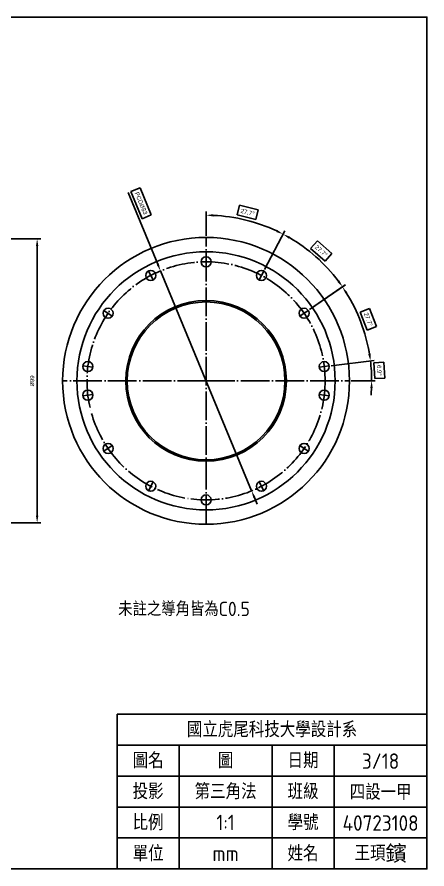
# Model space of a CAD drawing. Header units: millimetres. Extents: x -1183 to 2432, y -404 to 1213.
# Drawn here: x 277.1 to 420, y 0 to 297 of the extents above; entities that cross this region are included whole.
import ezdxf

# ---------------------------------------------------------------- set-up
doc = ezdxf.new("R2010")
doc.units = ezdxf.units.MM
doc.linetypes.add('c10', pattern=[12, 10, -1, 0, -1])
for name, color, linetype in [('中心線', 1, 'c10'), ('文字', 2, 'Continuous'), ('標註', 3, 'Continuous')]:
    doc.layers.add(name, color=color, linetype=linetype)
doc.styles.get("Standard").update_dxf_attribs({"font": 'isocp.shx', "height": 5, "bigfont": 'chineset.shx'})
doc.styles.add('可註解', font='arial.ttf')
doc.dimstyles.new('ISO-25', dxfattribs={"dimtxt": 1.5, "dimasz": 2.5, "dimexe": 1.25, "dimexo": 0.625, "dimgap": 1, "dimtad": 1, "dimdec": 3, "dimdsep": 46, "dimtxsty": '可註解', "dimcen": 2.5, "dimclrd": 3, "dimclre": 3, "dimclrt": 3, "dimadec": 1, "dimazin": 0, "dimtfac": 1, "dimtdec": 3, "dimtmove": 0, "dimatfit": 3, "dimfxl": 1, "dimtfill": 1, "dimtfillclr": 256, "dimarcsym": 0})

# ---------------------------------------------------------------- blocks, each defined once
blk = doc.blocks.new('*D249')
at = {"layer": '標註', "color": 3, "lineweight": -2, "transparency": 16777216}
for p, q in [((263.13, 219.66), (285.36, 219.66)), ((284.11, 217.16), (284.11, 123.16)), ((263.13, 120.66), (285.36, 120.66))]:
    blk.add_line(p, q, dxfattribs=at)
at = {"layer": '標註', "color": 3, "transparency": 16777216}
for points in [[(283.7, 217.16), (284.53, 217.16), (284.11, 219.66)], [(283.7, 123.16), (284.53, 123.16), (284.11, 120.66)]]:
    blk.add_solid(points, dxfattribs=at)
at = {"layer": '標註', "color": 3, "transparency": 16777216, "insert": (282.35, 170.16), "char_height": 1.5, "attachment_point": 5, "rotation": 90, "style": '可註解', "bg_fill": 3, "box_fill_scale": 1.1, "bg_fill_color": 256, "bg_fill_true_color": 13158600, "bg_fill_transparency": 0}
blk.add_mtext('{\\fISOCPEUR|b0|i0|c136|p34;%%C}99', dxfattribs=at)
blk = doc.blocks.new('*D267')
at = {"layer": '標註', "color": 3, "lineweight": -2, "transparency": 16777216}
for p, q in [((343, 220.78), (343, 229.17)), ((363.39, 209), (370.43, 222.41))]:
    blk.add_line(p, q, dxfattribs=at)
blk.add_arc((343, 170.16), 57.76, 64.7799, 87.5201, dxfattribs=at)
at = {"layer": '標註', "color": 3, "transparency": 16777216}
for points in [[(345.49, 227.45), (345.51, 228.28), (343, 227.92)], [(367.8, 222.79), (367.43, 222.04), (369.85, 221.3)]]:
    blk.add_solid(points, dxfattribs=at)
at = {"layer": '標註', "color": 3, "transparency": 16777216, "insert": (357.49, 228.92), "char_height": 1.5, "attachment_point": 5, "rotation": 346.15, "style": '可註解', "bg_fill": 3, "box_fill_scale": 1.1, "bg_fill_color": 256, "bg_fill_true_color": 13158600, "bg_fill_transparency": 0}
blk.add_mtext('27.7°', dxfattribs=at)
at = {"layer": '標註', "color": 3, "lineweight": -2, "transparency": 16777216}
for p, q in [((354.65, 231.42), (353.81, 228.02)), ((361.17, 229.81), (354.65, 231.42)), ((360.33, 226.41), (361.17, 229.81)), ((353.81, 228.02), (360.33, 226.41))]:
    blk.add_line(p, q, dxfattribs=at)
blk = doc.blocks.new('*D268')
at = {"layer": '標註', "color": 3, "lineweight": -2, "transparency": 16777216}
for p, q in [((363.39, 209), (370.43, 222.41)), ((379.11, 195.07), (391.58, 203.67))]:
    blk.add_line(p, q, dxfattribs=at)
blk.add_arc((343, 170.16), 57.76, 37.0799, 59.8201, dxfattribs=at)
at = {"layer": '標註', "color": 3, "transparency": 16777216}
for points in [[(371.84, 219.73), (372.24, 220.46), (369.85, 221.3)], [(389.42, 205.23), (388.75, 204.74), (390.55, 202.96)]]:
    blk.add_solid(points, dxfattribs=at)
at = {"layer": '標註', "color": 3, "transparency": 16777216, "insert": (383.14, 215.45), "char_height": 1.5, "attachment_point": 5, "rotation": 318.45, "style": '可註解', "bg_fill": 3, "box_fill_scale": 1.1, "bg_fill_color": 256, "bg_fill_true_color": 13158600, "bg_fill_transparency": 0}
blk.add_mtext('27.7°', dxfattribs=at)
at = {"layer": '標註', "color": 3, "lineweight": -2, "transparency": 16777216}
for p, q in [((381.79, 218.99), (379.46, 216.36)), ((386.81, 214.53), (381.79, 218.99)), ((379.46, 216.36), (384.49, 211.91)), ((384.49, 211.91), (386.81, 214.53))]:
    blk.add_line(p, q, dxfattribs=at)
blk = doc.blocks.new('*D269')
at = {"layer": '標註', "color": 3, "lineweight": -2, "transparency": 16777216}
for p, q in [((379.11, 195.07), (391.54, 203.64)), ((386.56, 175.43), (401.54, 177.24))]:
    blk.add_line(p, q, dxfattribs=at)
blk.add_arc((343, 170.16), 57.72, 9.3819, 32.1181, dxfattribs=at)
at = {"layer": '標註', "color": 3, "transparency": 16777216}
for points in [[(391.54, 200.62), (392.23, 201.07), (390.51, 202.93)], [(400.36, 179.63), (399.53, 179.51), (400.3, 177.09)]]:
    blk.add_solid(points, dxfattribs=at)
at = {"layer": '標註', "color": 3, "transparency": 16777216, "insert": (399.55, 191.58), "char_height": 1.5, "attachment_point": 5, "rotation": 290.75, "style": '可註解', "bg_fill": 3, "box_fill_scale": 1.1, "bg_fill_color": 256, "bg_fill_true_color": 13158600, "bg_fill_transparency": 0}
blk.add_mtext('27.7°', dxfattribs=at)
at = {"layer": '標註', "color": 3, "lineweight": -2, "transparency": 16777216}
for p, q in [((400, 195.34), (396.72, 194.1)), ((396.72, 194.1), (399.1, 187.82)), ((402.38, 189.06), (400, 195.34)), ((399.1, 187.82), (402.38, 189.06))]:
    blk.add_line(p, q, dxfattribs=at)
blk = doc.blocks.new('*D270')
at = {"layer": '標註', "color": 3, "lineweight": -2, "transparency": 16777216}
for p, q in [((386.56, 175.43), (401.54, 177.24)), ((393.62, 170.16), (401.97, 170.16))]:
    blk.add_line(p, q, dxfattribs=at)
for start, end in [(9.3819, 11.8637), (0, 6.9), (355.0363, 357.5181)]:
    blk.add_arc((343, 170.16), 57.72, start, end, dxfattribs=at)
at = {"layer": '標註', "color": 3, "transparency": 16777216}
for points in [[(400.36, 179.63), (399.53, 179.51), (400.3, 177.09)], [(400.25, 167.67), (401.08, 167.65), (400.72, 170.16)]]:
    blk.add_solid(points, dxfattribs=at)
at = {"layer": '標註', "color": 3, "transparency": 16777216, "insert": (403.37, 173.8), "char_height": 1.5, "attachment_point": 5, "rotation": 273.45, "style": '可註解', "bg_fill": 3, "box_fill_scale": 1.1, "bg_fill_color": 256, "bg_fill_true_color": 13158600, "bg_fill_transparency": 0}
blk.add_mtext('6.9°', dxfattribs=at)
at = {"layer": '標註', "color": 3, "lineweight": -2, "transparency": 16777216}
for p, q in [((404.97, 176.67), (401.45, 176.45)), ((401.45, 176.45), (401.78, 170.93)), ((405.3, 171.14), (404.97, 176.67)), ((401.78, 170.93), (405.3, 171.14))]:
    blk.add_line(p, q, dxfattribs=at)
blk = doc.blocks.new('*D271')
at = {"layer": '標註', "color": 3, "lineweight": -2, "transparency": 16777216}
for p, q in [((315.82, 235.78), (326.16, 210.81)), ((358.88, 131.82), (327.12, 208.5)), ((359.84, 129.51), (360.8, 127.2))]:
    blk.add_line(p, q, dxfattribs=at)
at = {"layer": '標註', "color": 3, "transparency": 16777216}
for points in [[(326.54, 210.97), (325.77, 210.65), (327.12, 208.5)], [(360.22, 129.67), (359.45, 129.35), (358.88, 131.82)]]:
    blk.add_solid(points, dxfattribs=at)
at = {"layer": '標註', "color": 3, "transparency": 16777216, "insert": (320.32, 232.08), "char_height": 1.5, "attachment_point": 5, "rotation": 292.5029, "style": '可註解', "bg_fill": 3, "box_fill_scale": 1.1, "bg_fill_color": 256, "bg_fill_true_color": 13158600, "bg_fill_transparency": 0}
blk.add_mtext('{\\fGulim|b0|i0|c136|p0;PCD\\fGulim|b0|i0|c129|p0;∅83}', dxfattribs=at)
at = {"layer": '標註', "color": 3, "lineweight": -2, "transparency": 16777216}
for p, q in [((319.97, 237.5), (316.74, 236.16)), ((316.74, 236.16), (320.68, 226.66)), ((323.91, 228), (319.97, 237.5)), ((320.68, 226.66), (323.91, 228))]:
    blk.add_line(p, q, dxfattribs=at)

msp = doc.modelspace()

# ---------------------------------------------------------------- linework, layer by layer
for p, q in [((420, 54), (312, 54)), ((312, 54), (312, 0)), ((420, 43.2), (312, 43.2)), ((333.6, 43.2), (333.6, 0)), ((366, 43.2), (366, 0)), ((387.6, 43.2), (387.6, 0)), ((420, 32.4), (312, 32.4)), ((420, 21.6), (312, 21.6)), ((420, 10.8), (312, 10.8))]:
    msp.add_line(p, q)
msp.add_lwpolyline([(0, 297), (420, 297), (420, 0), (0, 0)], close=True)
for centre, radius in [((342.9996, 170.158), 50), ((342.9996, 170.158), 45), ((342.9996, 211.658), 1.75), ((323.7087, 206.9018), 1.75), ((362.2906, 206.9018), 1.75), ((342.9996, 170.158), 28), ((342.9996, 170.158), 27.5), ((308.8395, 193.7235), 1.75), ((377.1598, 193.7235), 1.75), ((301.8002, 175.1436), 1.75), ((384.1991, 175.1436), 1.75), ((301.8002, 165.1723), 1.75), ((384.1991, 165.1723), 1.75), ((308.8395, 146.5924), 1.75), ((377.1598, 146.5924), 1.75), ((323.7087, 133.4141), 1.75), ((362.2906, 133.4141), 1.75), ((342.9996, 128.658), 1.75)]:
    msp.add_circle(centre, radius)
at = {"layer": '中心線'}
for p, q in [((342.9996, 120.158), (342.9996, 220.158)), ((324.5222, 205.3524), (322.8952, 208.4512)), ((361.4771, 205.3524), (363.104, 208.4512)), ((310.28, 192.7297), (307.399, 194.7172)), ((375.7193, 192.7297), (378.6003, 194.7172)), ((303.5375, 174.9334), (300.0629, 175.3539)), ((382.4617, 174.9334), (385.9364, 175.3539)), ((342.9996, 170.158), (292.9996, 170.158)), ((342.9996, 170.158), (392.9996, 170.158)), ((303.5375, 165.3825), (300.0629, 164.962)), ((382.4617, 165.3825), (385.9364, 164.962)), ((310.28, 147.5862), (307.399, 145.5987)), ((375.7193, 147.5862), (378.6003, 145.5987)), ((324.5222, 134.9636), (322.8952, 131.8647)), ((361.4771, 134.9636), (363.104, 131.8647))]:
    msp.add_line(p, q, dxfattribs=at)
msp.add_circle((342.9996, 170.158), 41.5, dxfattribs=at)

# ---------------------------------------------------------------- texts
at = {"layer": '文字'}
for s, width, gutter_width, insert, char_height, attachment_point in [('未註之導角皆為C0.5', 66.91952, 25, (312.3828, 93.1531), 5, 1), ('國立虎尾科技大學設計系', 119.082643, 12.5, (366, 48.6), 5.4, 5), ('圖名', 20, 12.5, (322.8, 37.8), 5.4, 5), ('圖', 25, 12.5, (349.8, 37.8), 5.4, 5), ('日期', 20, 12.5, (376.8, 37.8), 5.4, 5), ('3/18', 20, 12.5, (403.8485, 37.5927), 5.4, 5), ('投影', 20, 12.5, (322.8, 27), 5.4, 5), ('第三角法', 40, 12.5, (349.8, 27), 5.4, 5), ('班級', 20, 12.5, (376.8, 27), 5.4, 5), ('四設一甲', 48.931067, 12.5, (403.8485, 26.7927), 5.4, 5), ('比例', 20, 12.5, (322.8, 16.2), 5.4, 5), ('1:1', 20, 12.5, (349.8, 16.2), 5.4, 5), ('學號', 20, 12.5, (376.8, 16.2), 5.4, 5), ('40723108', 20, 12.5, (403.8485, 15.9927), 5.4, 5), ('王頊{\\fPMingLiU|b0|i0|c136|p18;鑌}', 36.857326, 12.5, (403.8485, 5.1927), 5.4, 5), ('單位', 20, 12.5, (322.8, 5.4), 5.4, 5), ('mm', 20, 12.5, (349.8, 5.4), 5.4, 5), ('姓名', 20, 12.5, (376.8, 5.4), 5.4, 5)]:
    msp.add_mtext_dynamic_manual_height_columns(s, width=width, gutter_width=gutter_width, heights=[0], dxfattribs=dict(at, insert=insert, char_height=char_height, attachment_point=attachment_point))

# ---------------------------------------------------------------- next in the draw order: dimensions: what is measured, and where the dimension line sits
at = {"layer": '標註'}
dim = msp.add_angular_dim_2l(base=(361.2965, 224.9473), line1=((361.4771, 205.3524), (363.104, 208.4512)), line2=((342.9996, 120.158), (342.9996, 220.158)), dimstyle='ISO-25', override={"dimgap": -1, "dimtol": 0, "dimlim": 0}, dxfattribs=at)
dim.commit()
dim.dimension.update_dxf_attribs({"geometry": '*D267', "text_midpoint": (357.4862, 228.9153)})
dim = msp.add_linear_dim(base=(284.1121, 120.658), p1=(262.5004, 219.658), p2=(262.5004, 120.658), angle=90, text='{\\fISOCPEUR|b0|i0|c136|p34;%%C}<>', dimstyle='ISO-25', dxfattribs=at)
dim.commit()
dim.dimension.update_dxf_attribs({"geometry": '*D249', "text_midpoint": (282.3462, 170.158)})

# ---------------------------------------------------------------- next in the draw order: dimensions: what is measured, and where the dimension line sits
dim = msp.add_angular_dim_2l(base=(384.6679, 210.163), line1=((375.7193, 192.7297), (378.6003, 194.7172)), line2=((361.4771, 205.3524), (363.104, 208.4512)), dimstyle='ISO-25', override={"dimgap": -1, "dimtol": 0, "dimlim": 0}, dxfattribs=at)
dim.commit()
dim.dimension.update_dxf_attribs({"geometry": '*D268', "text_midpoint": (383.1388, 215.4473)})

# ---------------------------------------------------------------- next in the draw order: dimensions: what is measured, and where the dimension line sits
dim = msp.add_angular_dim_2l(base=(398.4453, 186.1965), line1=((382.4617, 174.9334), (385.9364, 175.3539)), line2=((375.7193, 192.7297), (378.6003, 194.7172)), dimstyle='ISO-25', override={"dimgap": -1, "dimtol": 0, "dimlim": 0}, dxfattribs=at)
dim.commit()
dim.dimension.update_dxf_attribs({"geometry": '*D269', "text_midpoint": (399.549, 191.5826)})

# ---------------------------------------------------------------- next in the draw order: dimensions: what is measured, and where the dimension line sits
dim = msp.add_angular_dim_2l(base=(400.6719, 172.4743), line1=((382.4617, 174.9334), (385.9364, 175.3539)), line2=((342.9996, 170.158), (392.9996, 170.158)), dimstyle='ISO-25', override={"dimgap": -1, "dimtol": 0, "dimlim": 0}, dxfattribs=at)
dim.commit()
dim.dimension.update_dxf_attribs({"geometry": '*D270', "text_midpoint": (403.3747, 173.7978)})

# ---------------------------------------------------------------- next in the draw order: dimensions: what is measured, and where the dimension line sits
dim = msp.add_diameter_dim_2p(p1=(358.8829, 131.8178), p2=(327.1163, 208.4982), text='{\\fGulim|b0|i0|c136|p0;PCD\\fGulim|b0|i0|c129|p0;<>}', dimstyle='ISO-25', override={"dimgap": -1, "dimtol": 0, "dimlim": 0}, dxfattribs=at)
dim.commit()
dim.dimension.update_dxf_attribs({"geometry": '*D271', "text_midpoint": (317.7836, 231.0261), "dimtype": 163})

doc.saveas('drawing.dxf')
